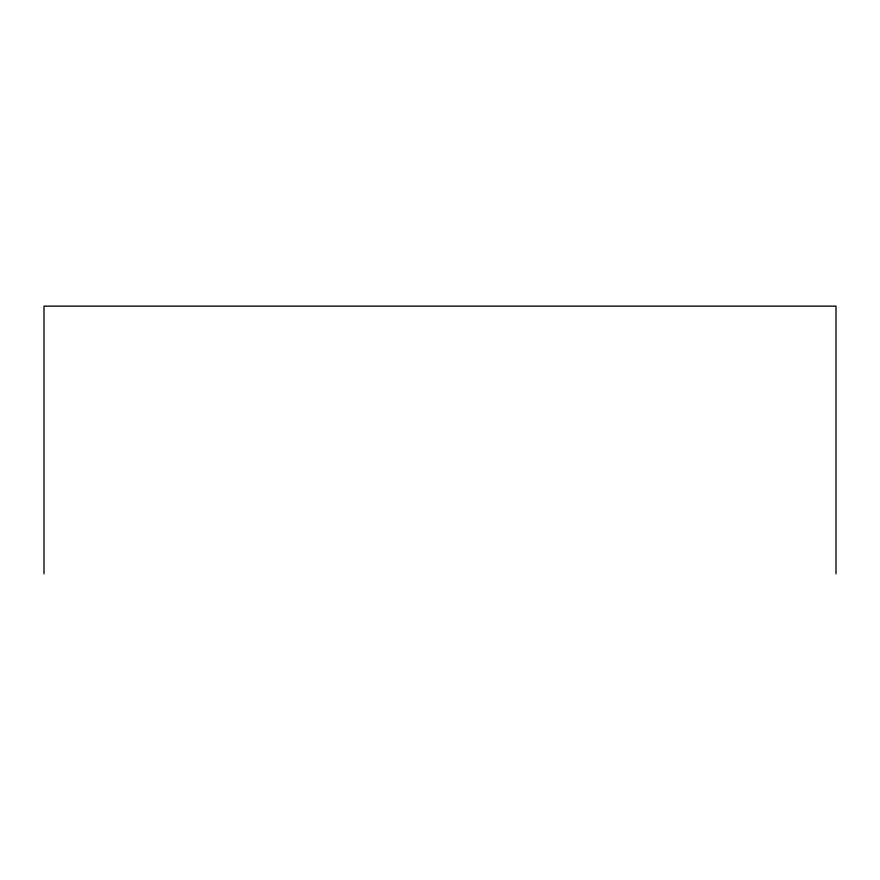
<?xml version="1.0" encoding="UTF-8"?>
<svg xmlns="http://www.w3.org/2000/svg" width="880" height="880" viewBox="0 0 880 880"><rect width="100%" height="100%" fill="white"/><g stroke="black" fill="none" stroke-linecap="round" stroke-linejoin="round"><path stroke-width="1.32" d="M836 573.87L836 306.13L44 306.13L44 573.87"/></g></svg>
